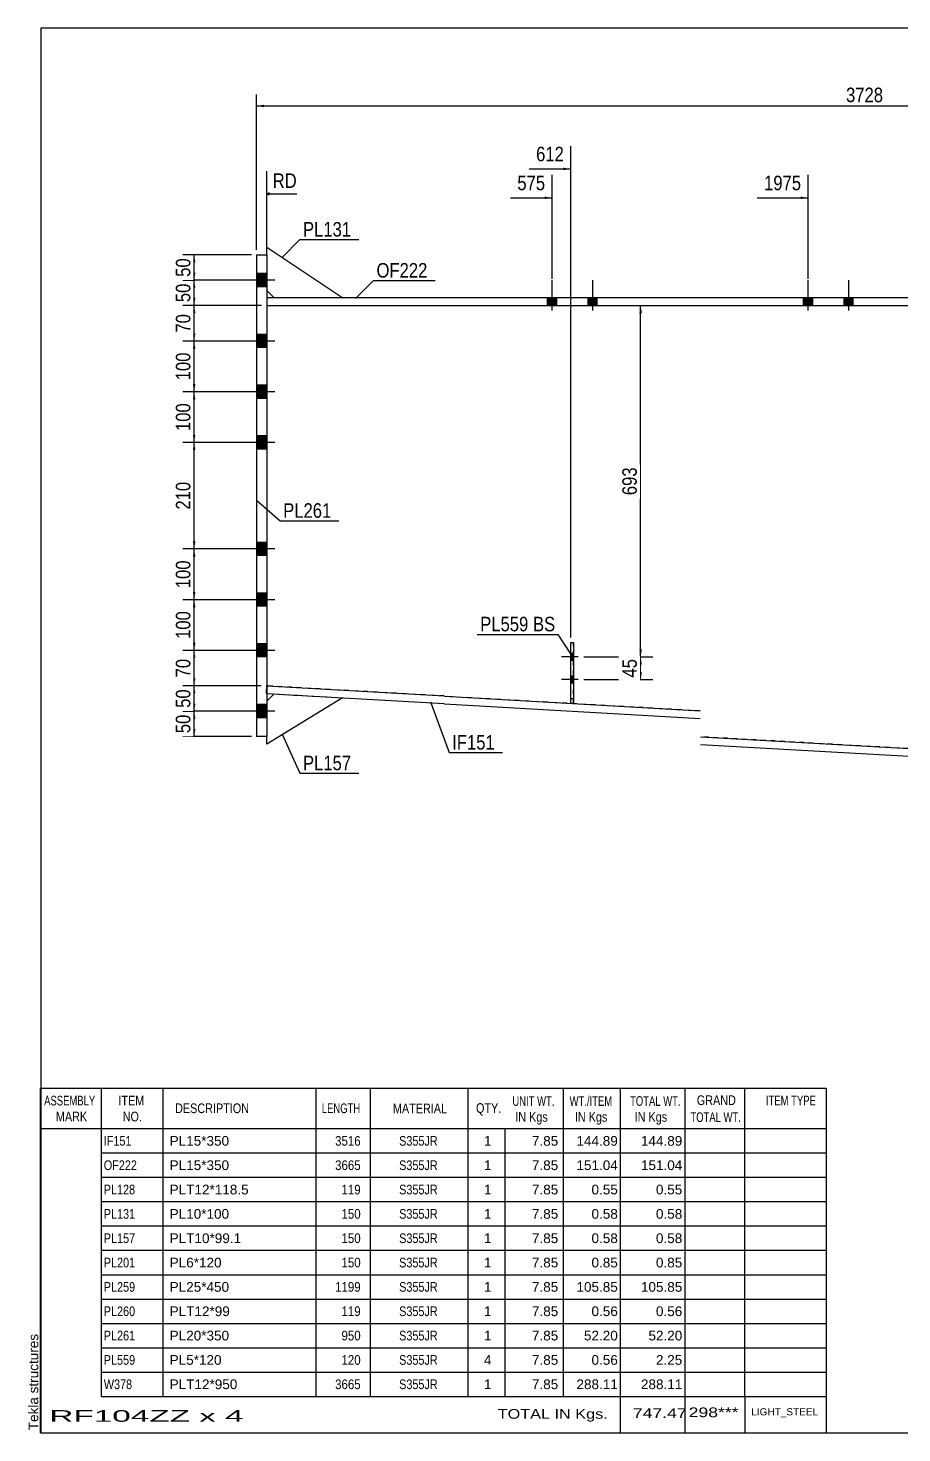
# Model space of a CAD drawing. Header units: millimetres. Extents: x -47 to 355, y -175 to 102.
# Drawn here: x -47.1 to 125.3, y -174.8 to 102.2 of the extents above; entities that cross this region are included whole.
import ezdxf

# ---------------------------------------------------------------- set-up
doc = ezdxf.new("R2010")
doc.units = ezdxf.units.MM
doc.linetypes.add('DXK_LINE_DOT1', pattern=[1.8814, 0.9407, -0.9407])
doc.linetypes.add('DXK_LINE_DOT2', pattern=[3.9198, 1.9599, -1.9599])
doc.styles.add('Arial', font='ARIAL.TTF', dxfattribs={"height": 0.2})
doc.styles.add('Arial Narrow', font='ARIALN.TTF', dxfattribs={"height": 0.2})

# ---------------------------------------------------------------- blocks, each defined once
blk = doc.blocks.new('Unknown-627303292-8140')
at = {"color": 5, "linetype": 'Continuous'}
for p, q in [((355.45, 102.22), (-44.55, 102.22)), ((-44.55, 102.22), (-44.55, -174.78)), ((355.45, -174.78), (355.45, 102.22)), ((-44.55, -174.78), (355.45, -174.78))]:
    blk.add_line(p, q, dxfattribs=at)
at = {"color": 174, "linetype": 'Continuous', "style": 'Arial'}
blk.add_text('Tekla structures', height=1.9102, rotation=90, dxfattribs=at).set_placement((-45.05, -174.28))
blk = doc.blocks.new('Bolt-627303292-5745 - 5699')
at = {"linetype": 'Continuous'}
for points in [[(55.4, 47.5), (57.2, 47.5), (57.2, 49), (55.4, 49)], [(55.4, 47.5), (57.2, 47.5), (57.2, 49), (55.4, 49)], [(63.4, 47.5), (65.2, 47.5), (65.2, 49), (63.4, 49)], [(63.4, 47.5), (65.2, 47.5), (65.2, 49), (63.4, 49)]]:
    blk.add_hatch(color=3, dxfattribs=at).paths.add_polyline_path(points)
at = {"color": 3, "linetype": 'Continuous'}
for p, q in [((56.3, 46.5), (56.3, 52.5)), ((56.3, 46.5), (56.3, 52.5)), ((64.3, 46.5), (64.3, 52.5)), ((64.3, 46.5), (64.3, 52.5)), ((55.4, 47.5), (55.4, 49)), ((55.4, 47.5), (55.4, 49)), ((57.2, 47.5), (57.2, 49)), ((57.2, 47.5), (57.2, 49)), ((63.4, 47.5), (63.4, 49)), ((63.4, 47.5), (63.4, 49)), ((65.2, 47.5), (65.2, 49)), ((65.2, 47.5), (65.2, 49))]:
    blk.add_line(p, q, dxfattribs=at)
blk = doc.blocks.new('Part-627303292-5723 - 5699')
at = {"color": 2, "linetype": 'Continuous'}
for p, q in [((-2, 57.5), (0, 57.5)), ((-2, 57.5), (-2, -37.5)), ((0, 57.5), (0, -37.5)), ((0, -37.5), (-2, -37.5))]:
    blk.add_line(p, q, dxfattribs=at)
blk = doc.blocks.new('Part-627303292-5715 - 5699')
at = {"color": 2, "linetype": 'Continuous'}
for p, q in [((0, 49), (0, 47.5)), ((35, 49), (0, 49)), ((0, 47.5), (35, 47.5)), ((85.5, 49), (35.1, 49)), ((35.1, 47.5), (85.5, 47.5)), ((136, 49), (85.6, 49)), ((85.6, 47.5), (136, 47.5)), ((233.52, 49), (136.1, 49)), ((136.1, 47.5), (233.52, 47.5)), ((233.52, 47.5), (233.52, 49))]:
    blk.add_line(p, q, dxfattribs=at)
blk = doc.blocks.new('Part-627303292-5726 - 5699')
at = {"color": 2, "linetype": 'Continuous'}
for p, q in [((0, 57.5), (0, 59)), ((0, 59), (15, 49)), ((0, 50.5), (1.5, 49))]:
    blk.add_line(p, q, dxfattribs=at)
at = {"color": 7, "linetype": 'DXK_LINE_DOT1'}
for p, q in [((0, 57.5), (0, 50.5)), ((15, 49), (1.5, 49))]:
    blk.add_line(p, q, dxfattribs=at)
blk = doc.blocks.new('Part-627303292-5728 - 5699')
at = {"color": 2, "linetype": 'Continuous'}
for p, q in [((1.5, -29.09), (0, -30.5)), ((14.98, -29.85), (0, -39)), ((0, -39), (0, -37.5))]:
    blk.add_line(p, q, dxfattribs=at)
at = {"color": 7, "linetype": 'DXK_LINE_DOT1'}
for p, q in [((1.5, -29.09), (14.98, -29.85)), ((0, -30.5), (0, -37.5))]:
    blk.add_line(p, q, dxfattribs=at)
blk = doc.blocks.new('Part-627303292-5731 - 5699')
at = {"color": 2, "linetype": 'Continuous'}
for p, q in [((-0.02, -29), (0.06, -27.5)), ((0.06, -27.5), (35, -29.49)), ((-0.02, -29), (35, -30.99)), ((35.1, -29.56), (85.5, -32.43)), ((35.1, -31.07), (85.5, -33.94)), ((85.6, -37.53), (136, -40.4)), ((85.6, -39.04), (136, -41.91)), ((136.1, -42.82), (218.11, -47.48)), ((136.1, -44.32), (218.02, -48.98)), ((218.02, -48.98), (218.11, -47.48))]:
    blk.add_line(p, q, dxfattribs=at)
blk = doc.blocks.new('Part-627303292-5732 - 5699')
at = {"color": 7, "linetype": 'DXK_LINE_DOT1'}
for p, q in [((60, -30.97), (60, -18.97)), ((60, -18.97), (60.5, -18.97)), ((60.5, -30.97), (60.5, -18.97)), ((60, -29.97), (60.5, -29.97)), ((60.5, -30.97), (60, -30.97))]:
    blk.add_line(p, q, dxfattribs=at)
blk = doc.blocks.new('Part-627303292-5735 - 5699')
at = {"color": 2, "linetype": 'Continuous'}
for p, q in [((60, -30.97), (60, -18.97)), ((60, -18.97), (60.5, -18.97)), ((60.5, -18.97), (60.5, -30.97)), ((60.5, -30.97), (60, -30.97))]:
    blk.add_line(p, q, dxfattribs=at)
blk = doc.blocks.new('Part-627303292-5744 - 5699')
at = {"color": 7, "linetype": 'DXK_LINE_DOT1'}
for p, q in [((0, 47.5), (0, -27.5)), ((0, 47.5), (35, 47.5)), ((35.1, 47.5), (85.5, 47.5)), ((85.6, 47.5), (136, 47.5)), ((136.1, 47.5), (233.52, 47.5)), ((218.41, -47.5), (233.52, 47.5)), ((35, -29.49), (0, -27.5)), ((85.5, -32.43), (35.1, -29.57)), ((136, -40.4), (85.6, -37.53)), ((218.11, -47.48), (136.1, -42.82))]:
    blk.add_line(p, q, dxfattribs=at)
at = {"color": 2, "linetype": 'Continuous'}
for p, q in [((0, -27.5), (0.06, -27.5)), ((218.11, -47.48), (218.41, -47.5))]:
    blk.add_line(p, q, dxfattribs=at)
blk = doc.blocks.new('Bolt-627303292-5746 - 5699')
at = {"linetype": 'Continuous'}
for points in [[(105.9, 47.5), (107.7, 47.5), (107.7, 49), (105.9, 49)], [(105.9, 47.5), (107.7, 47.5), (107.7, 49), (105.9, 49)], [(113.9, 47.5), (115.7, 47.5), (115.7, 49), (113.9, 49)], [(113.9, 47.5), (115.7, 47.5), (115.7, 49), (113.9, 49)]]:
    blk.add_hatch(color=3, dxfattribs=at).paths.add_polyline_path(points)
at = {"color": 3, "linetype": 'Continuous'}
for p, q in [((106.8, 46.5), (106.8, 52.5)), ((106.8, 46.5), (106.8, 52.5)), ((114.8, 46.5), (114.8, 52.5)), ((114.8, 46.5), (114.8, 52.5)), ((105.9, 47.5), (105.9, 49)), ((105.9, 47.5), (105.9, 49)), ((107.7, 47.5), (107.7, 49)), ((107.7, 47.5), (107.7, 49)), ((113.9, 47.5), (113.9, 49)), ((113.9, 47.5), (113.9, 49)), ((115.7, 47.5), (115.7, 49)), ((115.7, 47.5), (115.7, 49))]:
    blk.add_line(p, q, dxfattribs=at)
blk = doc.blocks.new('Bolt-627303292-5752 - 5699')
at = {"linetype": 'Continuous'}
for points in [[(-2, 53.8), (-2, 51.2), (0, 51.2), (0, 53.8)], [(-2, 53.8), (-2, 51.2), (0, 51.2), (0, 53.8)], [(-2, 41.8), (-2, 39.2), (0, 39.2), (0, 41.8)], [(-2, 41.8), (-2, 39.2), (0, 39.2), (0, 41.8)], [(-2, 31.8), (-2, 29.2), (0, 29.2), (0, 31.8)], [(-2, 31.8), (-2, 29.2), (0, 29.2), (0, 31.8)], [(-2, 21.8), (-2, 19.2), (0, 19.2), (0, 21.8)], [(-2, 21.8), (-2, 19.2), (0, 19.2), (0, 21.8)], [(-2, 0.8), (-2, -1.8), (0, -1.8), (0, 0.8)], [(-2, 0.8), (-2, -1.8), (0, -1.8), (0, 0.8)], [(-2, -9.2), (-2, -11.8), (0, -11.8), (0, -9.2)], [(-2, -9.2), (-2, -11.8), (0, -11.8), (0, -9.2)], [(-2, -19.2), (-2, -21.8), (0, -21.8), (0, -19.2)], [(-2, -19.2), (-2, -21.8), (0, -21.8), (0, -19.2)], [(-2, -31.2), (-2, -33.8), (0, -33.8), (0, -31.2)], [(-2, -31.2), (-2, -33.8), (0, -33.8), (0, -31.2)]]:
    blk.add_hatch(color=3, dxfattribs=at).paths.add_polyline_path(points)
at = {"color": 3, "linetype": 'Continuous'}
for p, q in [((0, 53.8), (-2, 53.8)), ((0, 53.8), (-2, 53.8)), ((1.59, 52.5), (-9, 52.5)), ((1.59, 52.5), (-9, 52.5)), ((0, 51.2), (-2, 51.2)), ((0, 51.2), (-2, 51.2)), ((0, 41.8), (-2, 41.8)), ((0, 41.8), (-2, 41.8)), ((1.59, 40.5), (-9, 40.5)), ((1.59, 40.5), (-9, 40.5)), ((0, 39.2), (-2, 39.2)), ((0, 39.2), (-2, 39.2)), ((1.59, 30.5), (-9, 30.5)), ((1.59, 30.5), (-9, 30.5)), ((0, 31.8), (-2, 31.8)), ((0, 31.8), (-2, 31.8)), ((0, 29.2), (-2, 29.2)), ((0, 29.2), (-2, 29.2)), ((1.59, 20.5), (-9, 20.5)), ((1.59, 20.5), (-9, 20.5)), ((0, 21.8), (-2, 21.8)), ((0, 21.8), (-2, 21.8)), ((0, 19.2), (-2, 19.2)), ((0, 19.2), (-2, 19.2)), ((0, 0.8), (-2, 0.8)), ((0, 0.8), (-2, 0.8)), ((1.59, -0.5), (-9, -0.5)), ((1.59, -0.5), (-9, -0.5)), ((0, -1.8), (-2, -1.8)), ((0, -1.8), (-2, -1.8)), ((1.59, -10.5), (-9, -10.5)), ((1.59, -10.5), (-9, -10.5)), ((0, -9.2), (-2, -9.2)), ((0, -9.2), (-2, -9.2)), ((0, -11.8), (-2, -11.8)), ((0, -11.8), (-2, -11.8)), ((0, -19.2), (-2, -19.2)), ((0, -19.2), (-2, -19.2)), ((1.59, -20.5), (-9, -20.5)), ((1.59, -20.5), (-9, -20.5)), ((0, -21.8), (-2, -21.8)), ((0, -21.8), (-2, -21.8)), ((1.59, -32.5), (-9, -32.5)), ((1.59, -32.5), (-9, -32.5)), ((0, -31.2), (-2, -31.2)), ((0, -31.2), (-2, -31.2)), ((0, -33.8), (-2, -33.8)), ((0, -33.8), (-2, -33.8))]:
    blk.add_line(p, q, dxfattribs=at)
blk = doc.blocks.new('Bolt-627303292-5756 - 5699')
at = {"color": 3, "linetype": 'DXK_LINE_DOT2'}
for p, q in [((61.45, -21.79), (58.15, -21.79)), ((60.5, -21.09), (60, -21.09)), ((60.5, -22.49), (60, -22.49)), ((61.45, -26.27), (58.15, -26.27)), ((60.5, -25.57), (60, -25.57)), ((60.5, -26.97), (60, -26.97))]:
    blk.add_line(p, q, dxfattribs=at)
blk = doc.blocks.new('Bolt-627303292-5759 - 5699')
at = {"linetype": 'Continuous'}
for points in [[(60.5, -22.49), (60.5, -21.09), (60, -21.09), (60, -22.49)], [(60.5, -26.97), (60.5, -25.57), (60, -25.57), (60, -26.97)]]:
    blk.add_hatch(color=3, dxfattribs=at).paths.add_polyline_path(points)
at = {"color": 3, "linetype": 'Continuous'}
for p, q in [((61.45, -21.79), (58.15, -21.79)), ((60.5, -21.09), (60, -21.09)), ((60.5, -22.49), (60, -22.49)), ((61.45, -26.27), (58.15, -26.27)), ((60.5, -25.57), (60, -25.57)), ((60.5, -26.97), (60, -26.97))]:
    blk.add_line(p, q, dxfattribs=at)
blk = doc.blocks.new('StraightDimension-627303292-8968 - 5699')
at = {"linetype": 'Continuous'}
for points in [[(-14.56, -12), (-14.31, -10.5), (-14.06, -12)], [(-14.06, -19), (-14.31, -20.5), (-14.56, -19)]]:
    blk.add_hatch(color=7, dxfattribs=at).paths.add_polyline_path(points)
at = {"color": 7, "linetype": 'Continuous'}
for p, q in [((-1, -10.5), (-16.56, -10.5)), ((-14.31, -20.5), (-14.31, -10.5)), ((-1, -20.5), (-16.56, -20.5))]:
    blk.add_line(p, q, dxfattribs=at)
at = {"color": 0}
blk.add_wipeout([(-14.46, -12.16), (-18.66, -12.16), (-18.66, -18.84), (-14.46, -18.84)], dxfattribs=at)
at = {"color": 3, "style": 'Arial Narrow'}
blk.add_text('100', height=2.863, rotation=90.0002, dxfattribs=at).set_placement((-15.06, -18.24))
blk = doc.blocks.new('StraightDimension-627303292-8967 - 5699')
at = {"linetype": 'Continuous'}
for points in [[(-14.56, -2), (-14.31, -0.5), (-14.06, -2)], [(-14.06, -9), (-14.31, -10.5), (-14.56, -9)]]:
    blk.add_hatch(color=7, dxfattribs=at).paths.add_polyline_path(points)
at = {"color": 7, "linetype": 'Continuous'}
for p, q in [((-1, -0.5), (-16.56, -0.5)), ((-14.31, -10.5), (-14.31, -0.5)), ((-1, -10.5), (-16.56, -10.5))]:
    blk.add_line(p, q, dxfattribs=at)
at = {"color": 0}
blk.add_wipeout([(-14.46, -2.16), (-18.66, -2.16), (-18.66, -8.84), (-14.46, -8.84)], dxfattribs=at)
at = {"color": 3, "style": 'Arial Narrow'}
blk.add_text('100', height=2.863, rotation=90.0002, dxfattribs=at).set_placement((-15.06, -8.24))
blk = doc.blocks.new('StraightDimension-627303292-8964 - 5699')
at = {"linetype": 'Continuous'}
for points in [[(-14.56, 39), (-14.31, 40.5), (-14.06, 39)], [(-14.06, 32), (-14.31, 30.5), (-14.56, 32)]]:
    blk.add_hatch(color=7, dxfattribs=at).paths.add_polyline_path(points)
at = {"color": 7, "linetype": 'Continuous'}
for p, q in [((-1, 40.5), (-16.56, 40.5)), ((-14.31, 30.5), (-14.31, 40.5)), ((-1, 30.5), (-16.56, 30.5))]:
    blk.add_line(p, q, dxfattribs=at)
at = {"color": 0}
blk.add_wipeout([(-14.46, 38.84), (-18.66, 38.84), (-18.66, 32.16), (-14.46, 32.16)], dxfattribs=at)
at = {"color": 3, "style": 'Arial Narrow'}
blk.add_text('100', height=2.863, rotation=90.0002, dxfattribs=at).set_placement((-15.06, 32.76))
blk = doc.blocks.new('StraightDimension-627303292-8965 - 5699')
at = {"linetype": 'Continuous'}
for points in [[(-14.56, 29), (-14.31, 30.5), (-14.06, 29)], [(-14.06, 22), (-14.31, 20.5), (-14.56, 22)]]:
    blk.add_hatch(color=7, dxfattribs=at).paths.add_polyline_path(points)
at = {"color": 7, "linetype": 'Continuous'}
for p, q in [((-1, 30.5), (-16.56, 30.5)), ((-14.31, 20.5), (-14.31, 30.5)), ((-1, 20.5), (-16.56, 20.5))]:
    blk.add_line(p, q, dxfattribs=at)
at = {"color": 0}
blk.add_wipeout([(-14.46, 28.84), (-18.66, 28.84), (-18.66, 22.16), (-14.46, 22.16)], dxfattribs=at)
at = {"color": 3, "style": 'Arial Narrow'}
blk.add_text('100', height=2.863, rotation=90.0002, dxfattribs=at).set_placement((-15.06, 22.76))
blk = doc.blocks.new('StraightDimension-627303292-8962 - 5699')
at = {"linetype": 'Continuous'}
for points in [[(-14.56, 51), (-14.31, 52.5), (-14.06, 51)], [(-14.06, 49), (-14.31, 47.5), (-14.56, 49)]]:
    blk.add_hatch(color=7, dxfattribs=at).paths.add_polyline_path(points)
at = {"color": 7, "linetype": 'Continuous'}
for p, q in [((1.5, 52.5), (-16.56, 52.5)), ((-14.31, 47.5), (-14.31, 52.5)), ((-1, 47.5), (-16.56, 47.5))]:
    blk.add_line(p, q, dxfattribs=at)
at = {"color": 0}
blk.add_wipeout([(-14.46, 52.43), (-18.66, 52.43), (-18.66, 47.57), (-14.46, 47.57)], dxfattribs=at)
at = {"color": 3, "style": 'Arial Narrow'}
blk.add_text('50', height=2.863, rotation=90.0002, dxfattribs=at).set_placement((-15.06, 48.17))
blk = doc.blocks.new('StraightDimension-627303292-8971 - 5699')
at = {"linetype": 'Continuous'}
for points in [[(-14.56, -34), (-14.31, -32.5), (-14.06, -34)], [(-14.06, -36), (-14.31, -37.5), (-14.56, -36)]]:
    blk.add_hatch(color=7, dxfattribs=at).paths.add_polyline_path(points)
at = {"color": 7, "linetype": 'Continuous'}
for p, q in [((-1, -32.5), (-16.56, -32.5)), ((-14.31, -37.5), (-14.31, -32.5)), ((-3, -37.5), (-16.56, -37.5))]:
    blk.add_line(p, q, dxfattribs=at)
at = {"color": 0}
blk.add_wipeout([(-14.46, -32.57), (-18.66, -32.57), (-18.66, -37.43), (-14.46, -37.43)], dxfattribs=at)
at = {"color": 3, "style": 'Arial Narrow'}
blk.add_text('50', height=2.863, rotation=90.0002, dxfattribs=at).set_placement((-15.06, -36.83))
blk = doc.blocks.new('StraightDimension-627303292-8961 - 5699')
at = {"linetype": 'Continuous'}
for points in [[(-14.56, 56), (-14.31, 57.5), (-14.06, 56)], [(-14.06, 54), (-14.31, 52.5), (-14.56, 54)]]:
    blk.add_hatch(color=7, dxfattribs=at).paths.add_polyline_path(points)
at = {"color": 7, "linetype": 'Continuous'}
for p, q in [((-3, 57.5), (-16.56, 57.5)), ((-14.31, 52.5), (-14.31, 57.5)), ((1.5, 52.5), (-16.56, 52.5))]:
    blk.add_line(p, q, dxfattribs=at)
at = {"color": 0}
blk.add_wipeout([(-14.46, 57.43), (-18.66, 57.43), (-18.66, 52.57), (-14.46, 52.57)], dxfattribs=at)
at = {"color": 3, "style": 'Arial Narrow'}
blk.add_text('50', height=2.863, rotation=90.0002, dxfattribs=at).set_placement((-15.06, 53.17))
blk = doc.blocks.new('StraightDimension-627303292-8963 - 5699')
at = {"linetype": 'Continuous'}
for points in [[(-14.56, 46), (-14.31, 47.5), (-14.06, 46)], [(-14.06, 42), (-14.31, 40.5), (-14.56, 42)]]:
    blk.add_hatch(color=7, dxfattribs=at).paths.add_polyline_path(points)
at = {"color": 7, "linetype": 'Continuous'}
for p, q in [((-1, 47.5), (-16.56, 47.5)), ((-14.31, 40.5), (-14.31, 47.5)), ((-1, 40.5), (-16.56, 40.5))]:
    blk.add_line(p, q, dxfattribs=at)
at = {"color": 0}
blk.add_wipeout([(-14.46, 46.43), (-18.66, 46.43), (-18.66, 41.57), (-14.46, 41.57)], dxfattribs=at)
at = {"color": 3, "style": 'Arial Narrow'}
blk.add_text('70', height=2.863, rotation=90.0002, dxfattribs=at).set_placement((-15.06, 42.17))
blk = doc.blocks.new('StraightDimension-627303292-8966 - 5699')
at = {"linetype": 'Continuous'}
for points in [[(-14.56, 19), (-14.31, 20.5), (-14.06, 19)], [(-14.06, 1), (-14.31, -0.5), (-14.56, 1)]]:
    blk.add_hatch(color=7, dxfattribs=at).paths.add_polyline_path(points)
at = {"color": 7, "linetype": 'Continuous'}
for p, q in [((-1, 20.5), (-16.56, 20.5)), ((-14.31, -0.5), (-14.31, 20.5)), ((-1, -0.5), (-16.56, -0.5))]:
    blk.add_line(p, q, dxfattribs=at)
at = {"color": 0}
blk.add_wipeout([(-14.46, 13.34), (-18.66, 13.34), (-18.66, 6.66), (-14.46, 6.66)], dxfattribs=at)
at = {"color": 3, "style": 'Arial Narrow'}
blk.add_text('210', height=2.863, rotation=90.0002, dxfattribs=at).set_placement((-15.06, 7.26))
blk = doc.blocks.new('StraightDimension-627303292-8969 - 5699')
at = {"linetype": 'Continuous'}
for points in [[(-14.56, -22), (-14.31, -20.5), (-14.06, -22)], [(-14.06, -26), (-14.31, -27.5), (-14.56, -26)]]:
    blk.add_hatch(color=7, dxfattribs=at).paths.add_polyline_path(points)
at = {"color": 7, "linetype": 'Continuous'}
for p, q in [((-1, -20.5), (-16.56, -20.5)), ((-14.31, -27.5), (-14.31, -20.5)), ((-1.1, -27.5), (-16.56, -27.5))]:
    blk.add_line(p, q, dxfattribs=at)
at = {"color": 0}
blk.add_wipeout([(-14.46, -21.57), (-18.66, -21.57), (-18.66, -26.43), (-14.46, -26.43)], dxfattribs=at)
at = {"color": 3, "style": 'Arial Narrow'}
blk.add_text('70', height=2.863, rotation=90.0002, dxfattribs=at).set_placement((-15.06, -25.83))
blk = doc.blocks.new('StraightDimension-627303292-8970 - 5699')
at = {"linetype": 'Continuous'}
for points in [[(-14.56, -29), (-14.31, -27.5), (-14.06, -29)], [(-14.06, -31), (-14.31, -32.5), (-14.56, -31)]]:
    blk.add_hatch(color=7, dxfattribs=at).paths.add_polyline_path(points)
at = {"color": 7, "linetype": 'Continuous'}
for p, q in [((-1.1, -27.5), (-16.56, -27.5)), ((-14.31, -32.5), (-14.31, -27.5)), ((-1, -32.5), (-16.56, -32.5))]:
    blk.add_line(p, q, dxfattribs=at)
at = {"color": 0}
blk.add_wipeout([(-14.46, -27.57), (-18.66, -27.57), (-18.66, -32.43), (-14.46, -32.43)], dxfattribs=at)
at = {"color": 3, "style": 'Arial Narrow'}
blk.add_text('50', height=2.863, rotation=90.0002, dxfattribs=at).set_placement((-15.06, -31.83))
blk = doc.blocks.new('StraightDimension-627303292-9980 - 5699')
at = {"linetype": 'Continuous'}
for points in [[(-0.5, 86.61), (-2, 86.86), (-0.5, 87.11)], [(236.37, 87.11), (237.87, 86.86), (236.37, 86.61)]]:
    blk.add_hatch(color=7, dxfattribs=at).paths.add_polyline_path(points)
at = {"color": 7, "linetype": 'Continuous'}
for p, q in [((-2, 58.5), (-2, 89.11)), ((237.87, 59.96), (237.87, 89.11)), ((-2, 86.86), (237.87, 86.86))]:
    blk.add_line(p, q, dxfattribs=at)
at = {"color": 0}
blk.add_wipeout([(122.19, 87.01), (122.19, 91.21), (113.68, 91.21), (113.68, 87.01)], dxfattribs=at)
at = {"color": 3, "style": 'Arial Narrow'}
blk.add_text('3728', height=2.863, dxfattribs=at).set_placement((114.28, 87.61))
blk = doc.blocks.new('StraightDimension-627303292-10118 - 5699')
at = {"linetype": 'Continuous'}
for points in [[(73.51, 46), (73.76, 47.5), (74.01, 46)], [(74.01, -20.29), (73.76, -21.79), (73.51, -20.29)]]:
    blk.add_hatch(color=7, dxfattribs=at).paths.add_polyline_path(points)
at = {"color": 7, "linetype": 'Continuous'}
for p, q in [((62.57, 47.5), (76.16, 47.5)), ((73.76, -21.79), (73.76, 47.5)), ((62.57, -21.79), (76.16, -21.79))]:
    blk.add_line(p, q, dxfattribs=at)
at = {"color": 0}
blk.add_wipeout([(73.61, 16.2), (69.41, 16.2), (69.41, 9.51), (73.61, 9.51)], dxfattribs=at)
at = {"color": 3, "style": 'Arial Narrow'}
blk.add_text('693', height=2.863, rotation=90.0002, dxfattribs=at).set_placement((73.01, 10.11))
blk = doc.blocks.new('StraightDimension-627303292-10119 - 5699')
at = {"linetype": 'Continuous'}
for points in [[(73.51, -23.29), (73.76, -21.79), (74.01, -23.29)], [(74.01, -24.77), (73.76, -26.27), (73.51, -24.77)]]:
    blk.add_hatch(color=7, dxfattribs=at).paths.add_polyline_path(points)
at = {"color": 7, "linetype": 'Continuous'}
for p, q in [((62.57, -21.79), (76.16, -21.79)), ((73.76, -26.27), (73.76, -21.79)), ((62.57, -26.27), (76.16, -26.27))]:
    blk.add_line(p, q, dxfattribs=at)
at = {"color": 0}
blk.add_wipeout([(73.61, -21.6), (69.41, -21.6), (69.41, -26.46), (73.61, -26.46)], dxfattribs=at)
at = {"color": 3, "style": 'Arial Narrow'}
blk.add_text('45', height=2.863, rotation=90.0002, dxfattribs=at).set_placement((73.01, -25.86))
blk = doc.blocks.new('StraightDimension-627303292-11300 - 5699')
at = {"linetype": 'Continuous'}
blk.add_hatch(color=7, dxfattribs=at).paths.add_polyline_path([(105.3, 69), (106.8, 68.75), (105.3, 68.5)])
at = {"color": 7, "linetype": 'Continuous'}
for p, q in [((106.8, 52.75), (106.8, 73.25)), ((96.74, 68.75), (106.8, 68.75))]:
    blk.add_line(p, q, dxfattribs=at)
at = {"color": 0}
blk.add_wipeout([(106.02, 69.65), (106.02, 73.85), (97.51, 73.85), (97.51, 69.65)], dxfattribs=at)
at = {"color": 3, "style": 'Arial Narrow'}
blk.add_text('1975', height=2.863, dxfattribs=at).set_placement((98.11, 70.25))
blk = doc.blocks.new('StraightDimension-627303292-11301 - 5699')
at = {"linetype": 'Continuous'}
blk.add_hatch(color=7, dxfattribs=at).paths.add_polyline_path([(58.5, 74.7), (60, 74.45), (58.5, 74.2)])
at = {"color": 7, "linetype": 'Continuous'}
for p, q in [((60, -17.97), (60, 78.95)), ((51.77, 74.45), (60, 74.45))]:
    blk.add_line(p, q, dxfattribs=at)
at = {"color": 0}
blk.add_wipeout([(59.22, 75.35), (59.22, 79.55), (52.54, 79.55), (52.54, 75.35)], dxfattribs=at)
at = {"color": 3, "style": 'Arial Narrow'}
blk.add_text('612', height=2.863, dxfattribs=at).set_placement((53.14, 75.95))
blk = doc.blocks.new('StraightDimension-627303292-11302 - 5699')
at = {"linetype": 'Continuous'}
blk.add_hatch(color=7, dxfattribs=at).paths.add_polyline_path([(54.8, 69), (56.3, 68.75), (54.8, 68.5)])
at = {"color": 7, "linetype": 'Continuous'}
for p, q in [((56.3, 52.75), (56.3, 73.25)), ((48.07, 68.75), (56.3, 68.75))]:
    blk.add_line(p, q, dxfattribs=at)
at = {"color": 0, "linetype": 'Continuous'}
blk.add_wipeout([(6.53, 70.1), (6.53, 74.3), (0.59, 74.3), (0.59, 70.1)], dxfattribs=at)
at = {"color": 7, "linetype": 'Continuous'}
for p, q in [((0, 58.5), (0, 74)), ((0.5, 69.75), (0, 69.5)), ((0.5, 69.25), (0, 69.5)), ((5.93, 69.5), (0, 69.5))]:
    blk.add_line(p, q, dxfattribs=at)
at = {"color": 3, "linetype": 'Continuous', "style": 'Arial Narrow'}
blk.add_text('RD', height=2.863, dxfattribs=at).set_placement((1.19, 70.7))
at = {"color": 0}
blk.add_wipeout([(55.52, 69.65), (55.52, 73.85), (48.84, 73.85), (48.84, 69.65)], dxfattribs=at)
at = {"color": 3, "style": 'Arial Narrow'}
blk.add_text('575', height=2.863, dxfattribs=at).set_placement((49.44, 70.25))
blk = doc.blocks.new('CBS_BOM-627303292-11834')
at = {"color": 7, "linetype": 'Continuous'}
for p, q in [((-44.59, -114.81), (-44.59, -106.81)), ((-44.58, -106.81), (110.34, -106.81)), ((-32.59, -114.81), (-32.59, -106.81)), ((-20.4, -114.81), (-20.4, -106.81)), ((9.77, -114.81), (9.77, -106.81)), ((20.45, -114.81), (20.45, -106.81)), ((39.77, -114.81), (39.77, -106.81)), ((58.57, -114.81), (58.57, -106.81)), ((69.78, -114.81), (69.78, -106.81)), ((82.56, -114.81), (82.56, -106.81)), ((94.32, -114.81), (94.32, -106.81)), ((110.34, -106.82), (110.33, -114.8)), ((-44.59, -114.81), (110.34, -114.81)), ((-44.59, -119.61), (-44.59, -114.81)), ((-32.59, -119.61), (-32.59, -114.81)), ((-20.4, -119.61), (-20.4, -114.81)), ((9.77, -119.61), (9.77, -114.81)), ((20.45, -119.61), (20.45, -114.81)), ((39.77, -119.61), (39.77, -114.81)), ((47.03, -119.61), (47.03, -114.81)), ((58.57, -119.61), (58.57, -114.81)), ((69.78, -119.61), (69.78, -114.81)), ((82.56, -119.61), (82.56, -114.81)), ((94.33, -119.61), (94.33, -114.81)), ((110.34, -114.82), (110.34, -119.61)), ((-44.59, -124.41), (-44.59, -119.61)), ((-32.59, -119.61), (110.34, -119.61)), ((-32.59, -124.41), (-32.59, -119.61)), ((-20.4, -124.41), (-20.4, -119.61)), ((9.77, -124.41), (9.77, -119.61)), ((20.45, -124.41), (20.45, -119.61)), ((39.77, -124.41), (39.77, -119.61)), ((47.03, -124.41), (47.03, -119.61)), ((58.57, -124.41), (58.57, -119.61)), ((69.78, -124.41), (69.78, -119.61)), ((82.56, -124.41), (82.56, -119.61)), ((94.33, -124.41), (94.33, -119.61)), ((110.34, -119.62), (110.34, -124.41)), ((-44.59, -129.21), (-44.59, -124.41)), ((-32.59, -124.41), (110.34, -124.41)), ((-32.59, -129.21), (-32.59, -124.41)), ((-20.4, -129.21), (-20.4, -124.41)), ((9.77, -129.21), (9.77, -124.41)), ((20.45, -129.21), (20.45, -124.41)), ((39.77, -129.21), (39.77, -124.41)), ((47.03, -129.21), (47.03, -124.41)), ((58.57, -129.21), (58.57, -124.41)), ((69.78, -129.21), (69.78, -124.41)), ((82.56, -129.21), (82.56, -124.41)), ((94.33, -129.21), (94.33, -124.41)), ((110.34, -124.42), (110.34, -129.21)), ((-44.59, -134.01), (-44.59, -129.21)), ((-32.59, -129.21), (110.34, -129.21)), ((-32.59, -134.01), (-32.59, -129.21)), ((-20.4, -134.01), (-20.4, -129.21)), ((9.77, -134.01), (9.77, -129.21)), ((20.45, -134.01), (20.45, -129.21)), ((39.77, -134.01), (39.77, -129.21)), ((47.03, -134.01), (47.03, -129.21)), ((58.57, -134.01), (58.57, -129.21)), ((69.78, -134.01), (69.78, -129.21)), ((82.56, -134.01), (82.56, -129.21)), ((94.33, -134.01), (94.33, -129.21)), ((110.34, -129.22), (110.34, -134.01)), ((-44.59, -138.81), (-44.59, -134.01)), ((-32.59, -134.01), (110.34, -134.01)), ((-32.59, -138.81), (-32.59, -134.01)), ((-20.4, -138.81), (-20.4, -134.01)), ((9.77, -138.81), (9.77, -134.01)), ((20.45, -138.81), (20.45, -134.01)), ((39.77, -138.81), (39.77, -134.01)), ((47.03, -138.81), (47.03, -134.01)), ((58.57, -138.81), (58.57, -134.01)), ((69.78, -138.81), (69.78, -134.01)), ((82.56, -138.81), (82.56, -134.01)), ((94.33, -138.81), (94.33, -134.01)), ((110.34, -134.02), (110.34, -138.81)), ((-44.59, -143.61), (-44.59, -138.81)), ((-32.59, -138.81), (110.34, -138.81)), ((-32.59, -143.61), (-32.59, -138.81)), ((-20.4, -143.61), (-20.4, -138.81)), ((9.77, -143.61), (9.77, -138.81)), ((20.45, -143.61), (20.45, -138.81)), ((39.77, -143.61), (39.77, -138.81)), ((47.03, -143.61), (47.03, -138.81)), ((58.57, -143.61), (58.57, -138.81)), ((69.78, -143.61), (69.78, -138.81)), ((82.56, -143.61), (82.56, -138.81)), ((94.33, -143.61), (94.33, -138.81)), ((110.34, -138.82), (110.34, -143.61)), ((-44.59, -148.41), (-44.59, -143.61)), ((-32.59, -143.61), (110.34, -143.61)), ((-32.59, -148.41), (-32.59, -143.61)), ((-20.4, -148.41), (-20.4, -143.61)), ((9.77, -148.41), (9.77, -143.61)), ((20.45, -148.41), (20.45, -143.61)), ((39.77, -148.41), (39.77, -143.61)), ((47.03, -148.41), (47.03, -143.61)), ((58.57, -148.41), (58.57, -143.61)), ((69.78, -148.41), (69.78, -143.61)), ((82.56, -148.41), (82.56, -143.61)), ((94.33, -148.41), (94.33, -143.61)), ((110.34, -143.62), (110.34, -148.41)), ((-44.59, -153.21), (-44.59, -148.41)), ((-32.59, -148.41), (110.34, -148.41)), ((-32.59, -153.21), (-32.59, -148.41)), ((-20.4, -153.21), (-20.4, -148.41)), ((9.77, -153.21), (9.77, -148.41)), ((20.45, -153.21), (20.45, -148.41)), ((39.77, -153.21), (39.77, -148.41)), ((47.03, -153.21), (47.03, -148.41)), ((58.57, -153.21), (58.57, -148.41)), ((69.78, -153.21), (69.78, -148.41)), ((82.56, -153.21), (82.56, -148.41)), ((94.33, -153.21), (94.33, -148.41)), ((110.34, -148.42), (110.34, -153.21)), ((-44.59, -158.01), (-44.59, -153.21)), ((-32.59, -153.21), (110.34, -153.21)), ((-32.59, -158.01), (-32.59, -153.21)), ((-20.4, -158.01), (-20.4, -153.21)), ((9.77, -158.01), (9.77, -153.21)), ((20.45, -158.01), (20.45, -153.21)), ((39.77, -158.01), (39.77, -153.21)), ((47.03, -158.01), (47.03, -153.21)), ((58.57, -158.01), (58.57, -153.21)), ((69.78, -158.01), (69.78, -153.21)), ((82.56, -158.01), (82.56, -153.21)), ((94.33, -158.01), (94.33, -153.21)), ((110.34, -153.22), (110.34, -158.01)), ((-44.59, -162.81), (-44.59, -158.01)), ((-32.59, -158.01), (110.34, -158.01)), ((-32.59, -162.81), (-32.59, -158.01)), ((-20.4, -162.81), (-20.4, -158.01)), ((9.77, -162.81), (9.77, -158.01)), ((20.45, -162.81), (20.45, -158.01)), ((39.77, -162.81), (39.77, -158.01)), ((47.03, -162.81), (47.03, -158.01)), ((58.57, -162.81), (58.57, -158.01)), ((69.78, -162.81), (69.78, -158.01)), ((82.56, -162.81), (82.56, -158.01)), ((94.33, -162.81), (94.33, -158.01)), ((110.34, -158.02), (110.34, -162.81)), ((-44.59, -167.61), (-44.59, -162.81)), ((-32.59, -162.81), (110.34, -162.81)), ((-32.59, -167.61), (-32.59, -162.81)), ((-20.4, -167.61), (-20.4, -162.81)), ((9.77, -167.61), (9.77, -162.81)), ((20.45, -167.61), (20.45, -162.81)), ((39.77, -167.61), (39.77, -162.81)), ((47.03, -167.61), (47.03, -162.81)), ((58.57, -167.61), (58.57, -162.81)), ((69.78, -167.61), (69.78, -162.81)), ((82.56, -167.61), (82.56, -162.81)), ((94.33, -167.61), (94.33, -162.81)), ((110.34, -162.82), (110.34, -167.61)), ((-44.59, -174.81), (-44.59, -167.63)), ((-32.59, -167.61), (110.34, -167.61)), ((69.78, -174.81), (69.78, -167.63)), ((82.56, -174.81), (82.56, -167.63)), ((94.37, -174.81), (94.37, -167.63)), ((110.34, -167.61), (110.34, -174.81)), ((-44.59, -174.81), (110.34, -174.81))]:
    blk.add_line(p, q, dxfattribs=at)
at = {"color": 3, "linetype": 'Continuous', "style": 'Arial'}
for s, height, width, p in [('ASSEMBLY', 1.91, 0.7, (-43.9, -110.24)), ('ITEM', 1.91, 0.8, (-29.26, -110.24)), ('DESCRIPTION', 1.9102, 0.8, (-18.07, -111.75)), ('LENGTH', 1.91, 0.7, (10.87, -111.75)), ('MATERIAL', 1.91, 0.8, (24.9, -111.79)), ('QTY.', 1.91, 0.8, (41.29, -111.71)), ('UNIT WT.', 1.91, 0.7, (48.46, -110.32)), ('WT./ITEM', 1.91, 0.7, (59.75, -110.32)), ('TOTAL WT.', 1.91, 0.7, (71.68, -110.32)), ('GRAND', 1.91, 0.8, (84.84, -110.16)), ('ITEM TYPE', 1.91, 0.7, (98.47, -110.23)), ('MARK', 1.91, 0.8, (-41.58, -113.38)), ('NO.', 1.91, 0.8, (-28.4, -113.38)), ('IN Kgs', 1.91, 0.8, (49.03, -113.45)), ('IN Kgs', 1.91, 0.8, (60.79, -113.45)), ('IN Kgs', 1.91, 0.8, (72.58, -113.45)), ('TOTAL WT.', 1.91, 0.7, (83.58, -113.5))]:
    blk.add_text(s, height=height, dxfattribs=dict(at, width=width)).set_placement(p)
at = {"color": 7, "linetype": 'Continuous', "style": 'Arial'}
for s, width, p in [('IF151', 0.8, (-32.13, -118.18)), ('3516', 0.85, (13.49, -118.18)), ('S355JR', 0.8, (26.13, -118.18)), ('OF222', 0.8, (-32.13, -122.98)), ('3665', 0.85, (13.49, -122.98)), ('S355JR', 0.8, (26.13, -122.98)), ('PL128', 0.8, (-32.13, -127.78)), ('119', 0.85, (14.75, -127.78)), ('S355JR', 0.8, (26.13, -127.78)), ('PL131', 0.8, (-32.13, -132.58)), ('150', 0.85, (14.75, -132.58)), ('S355JR', 0.8, (26.13, -132.58)), ('PL157', 0.8, (-32.13, -137.38)), ('150', 0.85, (14.75, -137.38)), ('S355JR', 0.8, (26.13, -137.38)), ('PL201', 0.8, (-32.13, -142.18)), ('150', 0.85, (14.75, -142.18)), ('S355JR', 0.8, (26.13, -142.18)), ('PL259', 0.8, (-32.13, -146.98)), ('1199', 0.85, (13.49, -146.98)), ('S355JR', 0.8, (26.13, -146.98)), ('PL260', 0.8, (-32.13, -151.78)), ('119', 0.85, (14.75, -151.78)), ('S355JR', 0.8, (26.13, -151.78)), ('PL261', 0.8, (-32.13, -156.58)), ('950', 0.85, (14.75, -156.58)), ('S355JR', 0.8, (26.13, -156.58)), ('PL559', 0.8, (-32.13, -161.38)), ('120', 0.85, (14.75, -161.38)), ('S355JR', 0.8, (26.13, -161.38)), ('W378', 0.8, (-32.13, -166.18)), ('3665', 0.85, (13.49, -166.18)), ('S355JR', 0.8, (26.13, -166.18))]:
    blk.add_text(s, height=1.91, dxfattribs=dict(at, width=width)).set_placement(p)
for s, height, p in [('PL15*350', 1.91, (-19.14, -118.18)), ('1', 1.91, (42.85, -118.18)), ('7.85', 1.91, (52.32, -118.18)), ('144.89', 1.91, (61.1, -118.18)), ('144.89', 1.91, (73.82, -118.18)), ('PL15*350', 1.91, (-19.14, -122.98)), ('1', 1.91, (42.85, -122.98)), ('7.85', 1.91, (52.32, -122.98)), ('151.04', 1.91, (61.1, -122.98)), ('151.04', 1.91, (73.82, -122.98)), ('PLT12*118.5', 1.9102, (-19.14, -127.78)), ('1', 1.91, (42.85, -127.78)), ('7.85', 1.91, (52.32, -127.78)), ('0.55', 1.91, (64.07, -127.78)), ('0.55', 1.91, (76.78, -127.78)), ('PL10*100', 1.91, (-19.14, -132.58)), ('1', 1.91, (42.85, -132.58)), ('7.85', 1.91, (52.32, -132.58)), ('0.58', 1.91, (64.07, -132.58)), ('0.58', 1.91, (76.78, -132.58)), ('PLT10*99.1', 1.91, (-19.14, -137.38)), ('1', 1.91, (42.85, -137.38)), ('7.85', 1.91, (52.32, -137.38)), ('0.58', 1.91, (64.07, -137.38)), ('0.58', 1.91, (76.78, -137.38)), ('PL6*120', 1.91, (-19.14, -142.18)), ('1', 1.91, (42.85, -142.18)), ('7.85', 1.91, (52.32, -142.18)), ('0.85', 1.91, (64.07, -142.18)), ('0.85', 1.91, (76.78, -142.18)), ('PL25*450', 1.91, (-19.14, -146.98)), ('1', 1.91, (42.85, -146.98)), ('7.85', 1.91, (52.32, -146.98)), ('105.85', 1.91, (61.1, -146.98)), ('105.85', 1.91, (73.82, -146.98)), ('PLT12*99', 1.91, (-19.14, -151.78)), ('1', 1.91, (42.85, -151.78)), ('7.85', 1.91, (52.32, -151.78)), ('0.56', 1.91, (64.07, -151.78)), ('0.56', 1.91, (76.78, -151.78)), ('PL20*350', 1.91, (-19.14, -156.58)), ('1', 1.91, (42.85, -156.58)), ('7.85', 1.91, (52.32, -156.58)), ('52.20', 1.91, (62.58, -156.58)), ('52.20', 1.91, (75.3, -156.58)), ('PL5*120', 1.91, (-19.14, -161.38)), ('4', 1.91, (42.85, -161.38)), ('7.85', 1.91, (52.32, -161.38)), ('0.56', 1.91, (64.07, -161.38)), ('2.25', 1.91, (76.78, -161.38)), ('PLT12*950', 1.91, (-19.14, -166.18)), ('1', 1.91, (42.85, -166.18)), ('7.85', 1.91, (52.32, -166.18)), ('288.11', 1.91, (61.1, -166.18)), ('288.11', 1.91, (73.82, -166.18))]:
    blk.add_text(s, height=height, dxfattribs=at).set_placement(p)
at = {"color": 6, "linetype": 'Continuous', "style": 'Arial'}
for s, height, width, p in [('RF104ZZ x 4', 2.2922, 2.05, (-42.86, -172.62)), ('TOTAL IN Kgs.', 1.9102, 1.2, (45.57, -172.02)), ('747.47', 1.91, 1.3, (72.23, -171.87)), ('298***', 1.91, 1.3, (83.24, -171.71))]:
    blk.add_text(s, height=height, dxfattribs=dict(at, width=width)).set_placement(p)
blk.add_text('LIGHT_STEEL', height=1.4135, dxfattribs=at).set_placement((95.59, -171.36))
blk = doc.blocks.new('Mark-627303292-8275 - 5699')
at = {"color": 0}
blk.add_wipeout([(16.67, 61.11), (16.67, 64.11), (7.16, 64.11), (7.16, 61.11)], dxfattribs=at)
blk.add_wipeout([(16.67, 61.11), (16.67, 64.11), (7.16, 64.11), (7.16, 61.11)], dxfattribs=at)
at = {"color": 7, "linetype": 'Continuous'}
for p, q in [((3.03, 56.97), (6.56, 60.51)), ((6.56, 60.51), (18.17, 60.51))]:
    blk.add_line(p, q, dxfattribs=at)
at = {"color": 3, "style": 'Arial Narrow'}
blk.add_text('PL131', height=2.863, dxfattribs=at).set_placement((7.16, 61.11))
blk = doc.blocks.new('Mark-627303292-8281 - 5699')
at = {"color": 0}
blk.add_wipeout([(44.99, -40.06), (44.99, -37.06), (36.59, -37.06), (36.59, -40.06)], dxfattribs=at)
blk.add_wipeout([(44.99, -40.06), (44.99, -37.06), (36.59, -37.06), (36.59, -40.06)], dxfattribs=at)
at = {"color": 7, "linetype": 'Continuous'}
for p, q in [((32.34, -30.65), (35.99, -40.66)), ((35.99, -40.66), (46.49, -40.66))]:
    blk.add_line(p, q, dxfattribs=at)
at = {"color": 3, "style": 'Arial Narrow'}
blk.add_text('IF151', height=2.863, dxfattribs=at).set_placement((36.59, -40.06))
blk = doc.blocks.new('Mark-627303292-8260 - 5699')
at = {"color": 0}
blk.add_wipeout([(31.71, 53.02), (31.71, 56.02), (21.66, 56.02), (21.66, 53.02)], dxfattribs=at)
blk.add_wipeout([(31.71, 53.02), (31.71, 56.02), (21.66, 56.02), (21.66, 53.02)], dxfattribs=at)
at = {"color": 7, "linetype": 'Continuous'}
for p, q in [((17.52, 48.88), (21.06, 52.42)), ((21.06, 52.42), (33.21, 52.42))]:
    blk.add_line(p, q, dxfattribs=at)
at = {"color": 3, "style": 'Arial Narrow'}
blk.add_text('OF222', height=2.863, dxfattribs=at).set_placement((21.66, 53.02))
blk = doc.blocks.new('MarkSet-627303292-8244 - 5699')
at = {"color": 0}
blk.add_wipeout([(51.63, -16.74), (51.63, -13.74), (42.12, -13.74), (42.12, -16.74)], dxfattribs=at)
blk.add_wipeout([(51.63, -16.74), (51.63, -13.74), (42.12, -13.74), (42.12, -16.74)], dxfattribs=at)
blk.add_wipeout([(56.91, -16.74), (56.91, -13.74), (52.53, -13.74), (52.53, -16.74)], dxfattribs=at)
blk.add_wipeout([(56.91, -16.74), (56.91, -13.74), (52.53, -13.74), (52.53, -16.74)], dxfattribs=at)
at = {"color": 7, "linetype": 'Continuous'}
for p in [(41.52, -17.34), (60.13, -21.4)]:
    blk.add_line(p, (57.51, -17.34), dxfattribs=at)
at = {"color": 3, "style": 'Arial Narrow'}
for s, p in [('PL559', (42.12, -16.74)), ('BS', (52.53, -16.74))]:
    blk.add_text(s, height=2.863, dxfattribs=at).set_placement(p)
blk = doc.blocks.new('Mark-627303292-8272 - 5699')
at = {"color": 0}
blk.add_wipeout([(12.75, 5.65), (12.75, 8.65), (3.25, 8.65), (3.25, 5.65)], dxfattribs=at)
blk.add_wipeout([(12.75, 5.65), (12.75, 8.65), (3.25, 8.65), (3.25, 5.65)], dxfattribs=at)
at = {"color": 7, "linetype": 'Continuous'}
for p, q in [((-1.99, 9.13), (2.65, 5.05)), ((2.65, 5.05), (14.25, 5.05))]:
    blk.add_line(p, q, dxfattribs=at)
at = {"color": 3, "style": 'Arial Narrow'}
blk.add_text('PL261', height=2.863, dxfattribs=at).set_placement((3.25, 5.65))
blk = doc.blocks.new('Mark-627303292-8278 - 5699')
at = {"color": 0}
blk.add_wipeout([(16.66, -44.13), (16.66, -41.13), (7.16, -41.13), (7.16, -44.13)], dxfattribs=at)
blk.add_wipeout([(16.66, -44.13), (16.66, -41.13), (7.16, -41.13), (7.16, -44.13)], dxfattribs=at)
at = {"color": 7, "linetype": 'Continuous'}
for p, q in [((3.02, -36.99), (6.56, -44.73)), ((6.56, -44.73), (18.16, -44.73))]:
    blk.add_line(p, q, dxfattribs=at)
at = {"color": 3, "style": 'Arial Narrow'}
blk.add_text('PL157', height=2.863, dxfattribs=at).set_placement((7.16, -44.13))

msp = doc.modelspace()

# ---------------------------------------------------------------- block references
for name in ['Unknown-627303292-8140', 'Part-627303292-5726 - 5699', 'Part-627303292-5723 - 5699', 'Bolt-627303292-5752 - 5699', 'Bolt-627303292-5745 - 5699', 'Bolt-627303292-5746 - 5699', 'Part-627303292-5715 - 5699', 'Part-627303292-5744 - 5699', 'Part-627303292-5732 - 5699', 'Part-627303292-5735 - 5699', 'Bolt-627303292-5756 - 5699', 'Bolt-627303292-5759 - 5699', 'Part-627303292-5731 - 5699', 'Part-627303292-5728 - 5699', 'CBS_BOM-627303292-11834']:
    msp.add_blockref(name, (0, 0))

# ---------------------------------------------------------------- next in the draw order: block references
for name in ['StraightDimension-627303292-8962 - 5699', 'StraightDimension-627303292-10118 - 5699', 'StraightDimension-627303292-8964 - 5699', 'StraightDimension-627303292-8968 - 5699', 'StraightDimension-627303292-8971 - 5699', 'Mark-627303292-8281 - 5699', 'Mark-627303292-8278 - 5699']:
    msp.add_blockref(name, (0, 0))

# ---------------------------------------------------------------- next in the draw order: block references
for name in ['StraightDimension-627303292-8961 - 5699', 'StraightDimension-627303292-8963 - 5699', 'StraightDimension-627303292-8965 - 5699', 'StraightDimension-627303292-8967 - 5699', 'StraightDimension-627303292-8969 - 5699', 'StraightDimension-627303292-10119 - 5699']:
    msp.add_blockref(name, (0, 0))

# ---------------------------------------------------------------- next in the draw order: block references
for name in ['StraightDimension-627303292-9980 - 5699', 'StraightDimension-627303292-8966 - 5699', 'StraightDimension-627303292-8970 - 5699']:
    msp.add_blockref(name, (0, 0))

# ---------------------------------------------------------------- next in the draw order: block references
for name in ['StraightDimension-627303292-11301 - 5699', 'StraightDimension-627303292-11300 - 5699', 'Mark-627303292-8272 - 5699']:
    msp.add_blockref(name, (0, 0))

# ---------------------------------------------------------------- next in the draw order: block references
for name in ['StraightDimension-627303292-11302 - 5699', 'MarkSet-627303292-8244 - 5699']:
    msp.add_blockref(name, (0, 0))

# ---------------------------------------------------------------- next in the draw order: block references
msp.add_blockref('Mark-627303292-8275 - 5699', (0, 0))

# ---------------------------------------------------------------- next in the draw order: block references
msp.add_blockref('Mark-627303292-8260 - 5699', (0, 0))

doc.saveas('drawing.dxf')
